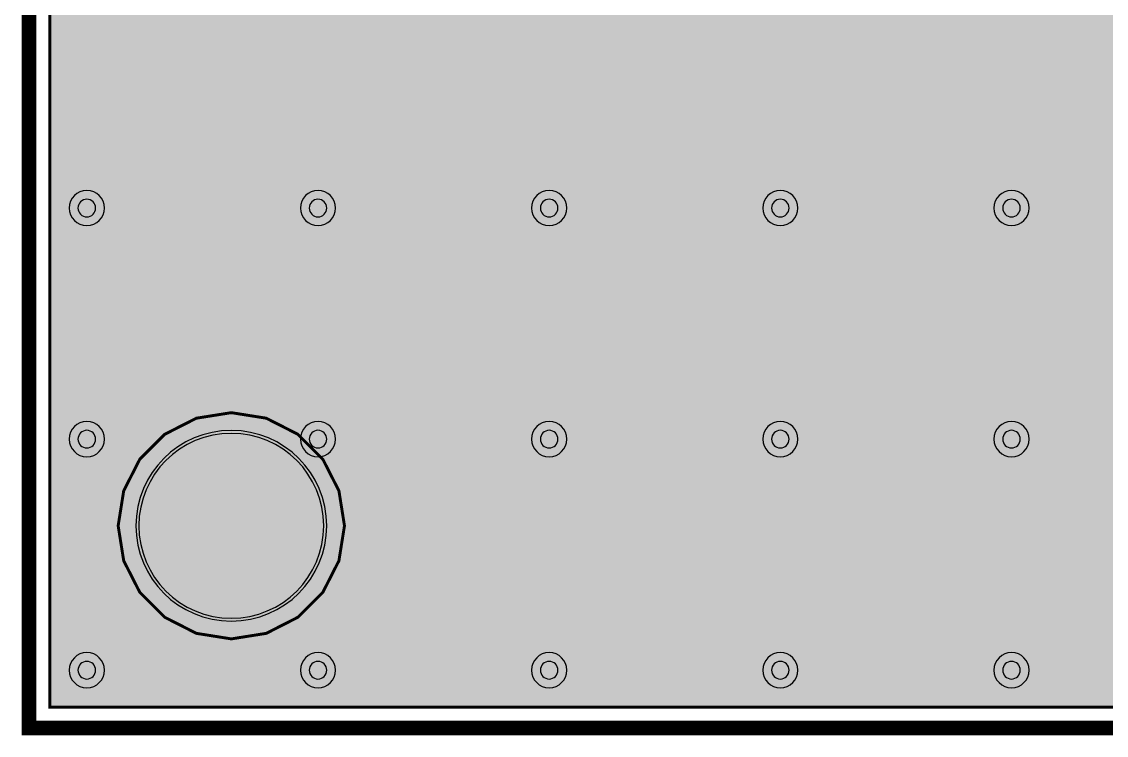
# Model space of a CAD drawing. Header units: millimetres. Extents: x -40.1 to 41, y -27.6 to 27.6.
# Drawn here: x -40.13 to -21.36, y -27.63 to -15.27 of the extents above; entities that cross this region are included whole.
import ezdxf

# ---------------------------------------------------------------- set-up
doc = ezdxf.new("R2010")
doc.units = ezdxf.units.MM
doc.header["$MEASUREMENT"] = 0
for name, color, linetype, true_color in [('Board-Outline-Layer', 7, 'Continuous', 0xff00ff), ('Bottom-Layer', 7, 'Continuous', 0x0000ff), ('Bottom-Paste-Mask-Layer', 7, 'Continuous', 0x800000), ('Bottom-Solder-Mask-Layer', 7, 'Continuous', 0xaa00ff), ('Hole-Layer', 7, 'Continuous', 0x222222), ('Multi-Layer', 7, 'Continuous', 0xc0c0c0), ('Top-Layer', 7, 'Continuous', 0xff0000), ('Top-Paste-Mask-Layer', 7, 'Continuous', 0x808080), ('Top-Solder-Mask-Layer', 7, 'Continuous', 0x800080)]:
    doc.layers.add(name, color=color, linetype=linetype, true_color=true_color)

msp = doc.modelspace()

# ---------------------------------------------------------------- hatches: boundary and pattern name
at = {"layer": 'Bottom-Layer'}
for points in [[(39.642, 27.142), (39.642, -27.142), (-39.642, -27.142), (-39.642, 27.142)], [(-38.458, -24), (-38.362, -24.605), (-38.084, -25.151), (-37.651, -25.584), (-37.105, -25.862), (-36.5, -25.958), (-35.895, -25.862), (-35.349, -25.584), (-34.916, -25.151), (-34.638, -24.605), (-34.542, -24), (-34.638, -23.395), (-34.916, -22.849), (-35.349, -22.416), (-35.895, -22.138), (-36.5, -22.042), (-37.105, -22.138), (-37.651, -22.416), (-38.084, -22.849), (-38.362, -23.395)], [(-38.1, -24, 1), (-34.9, -24, 1)]]:
    msp.add_hatch(color=256, dxfattribs=at).paths.add_polyline_path(points)
at = {"layer": 'Bottom-Paste-Mask-Layer'}
msp.add_hatch(color=256, dxfattribs=at).paths.add_polyline_path([(-38.1, -24, 1), (-34.9, -24, 1)])
at = {"layer": 'Bottom-Solder-Mask-Layer'}
msp.add_hatch(color=256, dxfattribs=at).paths.add_polyline_path([(-38.151, -24, 1), (-34.849, -24, 1)])
at = {"layer": 'Hole-Layer'}
msp.add_hatch(color=256, dxfattribs=at).paths.add_polyline_path([(-38.1, -24, 1), (-34.9, -24, 1)])
at = {"layer": 'Multi-Layer'}
msp.add_hatch(color=256, dxfattribs=at).paths.add_polyline_path([(-38.1, -24, 1), (-34.9, -24, 1)])
msp.add_hatch(color=256, dxfattribs=at).paths.add_polyline_path([(-38.1, -24, 1), (-34.9, -24, 1)])
msp.add_hatch(color=256, dxfattribs=at).paths.add_polyline_path([(-38.1, -24, 1), (-34.9, -24, 1)])
at = {"layer": 'Top-Layer'}
for points in [[(39.642, 27.142), (39.642, -27.142), (-39.642, -27.142), (-39.642, 27.142)], [(-38.458, -24), (-38.362, -24.605), (-38.084, -25.151), (-37.651, -25.584), (-37.105, -25.862), (-36.5, -25.958), (-35.895, -25.862), (-35.349, -25.584), (-34.916, -25.151), (-34.638, -24.605), (-34.542, -24), (-34.638, -23.395), (-34.916, -22.849), (-35.349, -22.416), (-35.895, -22.138), (-36.5, -22.042), (-37.105, -22.138), (-37.651, -22.416), (-38.084, -22.849), (-38.362, -23.395)], [(-38.1, -24, 1), (-34.9, -24, 1)]]:
    msp.add_hatch(color=256, dxfattribs=at).paths.add_polyline_path(points)
at = {"layer": 'Top-Paste-Mask-Layer'}
msp.add_hatch(color=256, dxfattribs=at).paths.add_polyline_path([(-38.1, -24, 1), (-34.9, -24, 1)])
at = {"layer": 'Top-Solder-Mask-Layer'}
msp.add_hatch(color=256, dxfattribs=at).paths.add_polyline_path([(-38.151, -24, 1), (-34.849, -24, 1)])

# ---------------------------------------------------------------- linework, layer by layer
at = {"layer": 'Board-Outline-Layer', "const_width": 0.254}
msp.add_lwpolyline([(-40, -27.5), (-40, 27.5), (40, 27.5), (40, -27.5)], close=True, dxfattribs=at)
at = {"layer": 'Bottom-Layer'}
for points, const_width in [([(-40, -27.5), (-40, 27.5), (40, 27.5), (40, -27.5)], 0.00508), ([(39.642, 27.142), (39.642, -27.142), (-39.642, -27.142), (-39.642, 27.142)], 0.0508), ([(-38.458, -24), (-38.362, -24.605), (-38.084, -25.151), (-37.651, -25.584), (-37.105, -25.862), (-36.5, -25.958), (-35.895, -25.862), (-35.349, -25.584), (-34.916, -25.151), (-34.638, -24.605), (-34.542, -24), (-34.638, -23.395), (-34.916, -22.849), (-35.349, -22.416), (-35.895, -22.138), (-36.5, -22.042), (-37.105, -22.138), (-37.651, -22.416), (-38.084, -22.849), (-38.362, -23.395)], 0.0508)]:
    msp.add_lwpolyline(points, close=True, dxfattribs=dict(at, const_width=const_width))
msp.add_lwpolyline([(-38.1, -24, 1), (-34.9, -24, 1)], format="xyb", close=True, dxfattribs=at)
at = {"layer": 'Bottom-Paste-Mask-Layer'}
msp.add_lwpolyline([(-38.1, -24, 1), (-34.9, -24, 1)], format="xyb", close=True, dxfattribs=at)
at = {"layer": 'Bottom-Solder-Mask-Layer'}
msp.add_lwpolyline([(-38.151, -24, 1), (-34.849, -24), (-34.849, -24, 1), (-38.151, -24)], format="xyb", dxfattribs=at)
at = {"layer": 'Hole-Layer'}
for points in [[(-39.153, -18.5, 1), (-38.848, -18.5), (-38.848, -18.5, 1), (-39.153, -18.5)], [(-35.153, -18.5, 1), (-34.848, -18.5), (-34.848, -18.5, 1), (-35.153, -18.5)], [(-39.153, -22.5, 1), (-38.848, -22.5), (-38.848, -22.5, 1), (-39.153, -22.5)], [(-35.153, -22.5, 1), (-34.848, -22.5), (-34.848, -22.5, 1), (-35.153, -22.5)], [(-39.153, -26.5, 1), (-38.848, -26.5), (-38.848, -26.5, 1), (-39.153, -26.5)], [(-35.153, -26.5, 1), (-34.848, -26.5), (-34.848, -26.5, 1), (-35.153, -26.5)]]:
    msp.add_lwpolyline(points, format="xyb", dxfattribs=at)
for points in [[(-31.153, -18.5, 1), (-30.848, -18.5, 1)], [(-27.153, -18.5, 1), (-26.848, -18.5, 1)], [(-23.153, -18.5, 1), (-22.848, -18.5, 1)], [(-38.1, -24, 1), (-34.9, -24, 1)], [(-31.153, -22.5, 1), (-30.848, -22.5, 1)], [(-27.153, -22.5, 1), (-26.848, -22.5, 1)], [(-23.153, -22.5, 1), (-22.848, -22.5, 1)], [(-31.153, -26.5, 1), (-30.848, -26.5, 1)], [(-27.153, -26.5, 1), (-26.848, -26.5, 1)], [(-23.153, -26.5, 1), (-22.848, -26.5, 1)]]:
    msp.add_lwpolyline(points, format="xyb", close=True, dxfattribs=at)
at = {"layer": 'Multi-Layer'}
for points in [[(-39.305, -18.5, 1), (-38.695, -18.5), (-38.695, -18.5, 1), (-39.305, -18.5)], [(-35.305, -18.5, 1), (-34.695, -18.5), (-34.695, -18.5, 1), (-35.305, -18.5)], [(-31.305, -18.5, 1), (-30.695, -18.5), (-30.695, -18.5, 1), (-31.305, -18.5)], [(-27.305, -18.5, 1), (-26.695, -18.5), (-26.695, -18.5, 1), (-27.305, -18.5)], [(-23.305, -18.5, 1), (-22.695, -18.5), (-22.695, -18.5, 1), (-23.305, -18.5)], [(-39.305, -22.5, 1), (-38.695, -22.5), (-38.695, -22.5, 1), (-39.305, -22.5)], [(-35.305, -22.5, 1), (-34.695, -22.5), (-34.695, -22.5, 1), (-35.305, -22.5)], [(-31.305, -22.5, 1), (-30.695, -22.5), (-30.695, -22.5, 1), (-31.305, -22.5)], [(-27.305, -22.5, 1), (-26.695, -22.5), (-26.695, -22.5, 1), (-27.305, -22.5)], [(-23.305, -22.5, 1), (-22.695, -22.5), (-22.695, -22.5, 1), (-23.305, -22.5)], [(-39.305, -26.5, 1), (-38.695, -26.5), (-38.695, -26.5, 1), (-39.305, -26.5)], [(-35.305, -26.5, 1), (-34.695, -26.5), (-34.695, -26.5, 1), (-35.305, -26.5)], [(-31.305, -26.5, 1), (-30.695, -26.5), (-30.695, -26.5, 1), (-31.305, -26.5)], [(-27.305, -26.5, 1), (-26.695, -26.5), (-26.695, -26.5, 1), (-27.305, -26.5)], [(-23.305, -26.5, 1), (-22.695, -26.5), (-22.695, -26.5, 1), (-23.305, -26.5)]]:
    msp.add_lwpolyline(points, format="xyb", dxfattribs=at)
msp.add_lwpolyline([(-38.1, -24, 1), (-34.9, -24, 1)], format="xyb", close=True, dxfattribs=at)
msp.add_lwpolyline([(-38.1, -24, 1), (-34.9, -24, 1)], format="xyb", close=True, dxfattribs=at)
msp.add_lwpolyline([(-38.1, -24, 1), (-34.9, -24, 1)], format="xyb", close=True, dxfattribs=at)
at = {"layer": 'Top-Layer'}
for points, const_width in [([(-40, -27.5), (-40, 27.5), (40, 27.5), (40, -27.5)], 0.00508), ([(39.642, 27.142), (39.642, -27.142), (-39.642, -27.142), (-39.642, 27.142)], 0.0508), ([(-38.458, -24), (-38.362, -24.605), (-38.084, -25.151), (-37.651, -25.584), (-37.105, -25.862), (-36.5, -25.958), (-35.895, -25.862), (-35.349, -25.584), (-34.916, -25.151), (-34.638, -24.605), (-34.542, -24), (-34.638, -23.395), (-34.916, -22.849), (-35.349, -22.416), (-35.895, -22.138), (-36.5, -22.042), (-37.105, -22.138), (-37.651, -22.416), (-38.084, -22.849), (-38.362, -23.395)], 0.0508)]:
    msp.add_lwpolyline(points, close=True, dxfattribs=dict(at, const_width=const_width))
msp.add_lwpolyline([(-38.1, -24, 1), (-34.9, -24, 1)], format="xyb", close=True, dxfattribs=at)
at = {"layer": 'Top-Paste-Mask-Layer'}
msp.add_lwpolyline([(-38.1, -24, 1), (-34.9, -24, 1)], format="xyb", close=True, dxfattribs=at)
at = {"layer": 'Top-Solder-Mask-Layer'}
msp.add_lwpolyline([(-38.151, -24, 1), (-34.849, -24), (-34.849, -24, 1), (-38.151, -24)], format="xyb", dxfattribs=at)

doc.saveas('drawing.dxf')
